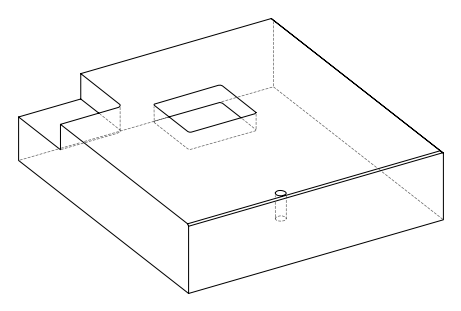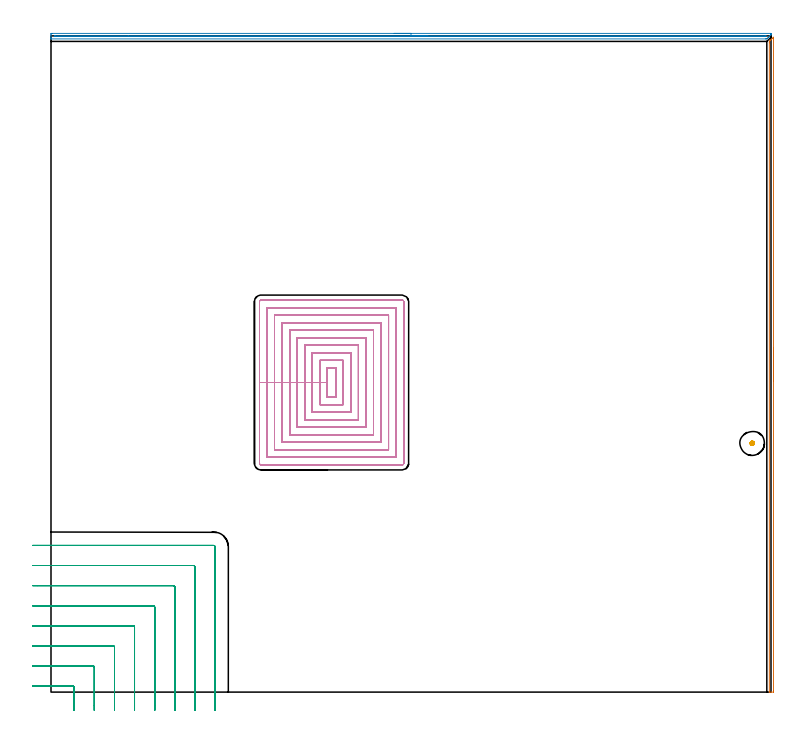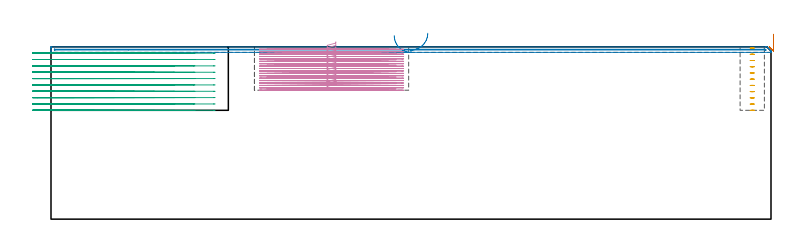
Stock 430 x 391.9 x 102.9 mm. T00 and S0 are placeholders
(PLAN: 5 operations, 3 tool changes, 110 min)
(1 AREA_MILL | FG_CHAMFER_SURFACE | UGT0205_001 | 3.28 min | 1347 mm3)
(2 AREA_MILL_1 | FG_CHAMFER_SURFACE_1 | UGT0205_001 | 7.01 min | 2212 mm3)
(3 MILL_CORNER_NOTCH_RECTANGULAR | CORNER_NOTCH_RECTANGULAR | NXT0201_012 | Follow Part, ap 4, ae 75% | 21.87 min | 383109 mm3)
(4 MILL_RECTANGULAR_POCKET | POCKET_RECTANGULAR_STRAIGHT | NXT0201_008 | Follow Part, ap 1.5, ae 75% | 77.28 min | 248661 mm3)
(5 MILL_BLIND_HOLE_FROM_SOLID_MATERIAL | STEP1POCKET | NXT0201_011 | Spiral | 0.53 min | 6295 mm3)
(TOOL UGT0205_001 | Chamfer Mill 20 x 3 x 45 deg. | D20 FL50 Z2)
(TOOL NXT0201_012 | ENDMILL 16mm [2P460-1600-NA 1630] | D16 FL38 Z6)
(TOOL NXT0201_008 | ENDMILL 6mm [2P460-0600-NA 1630] | D6 FL26 Z6)
(TOOL NXT0201_011 | ENDMILL 12mm [2P460-1200-NA 1630] | D12 FL38 Z6)
(OP 1 AREA_MILL)
G17 G21 G94 G90
T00 M6
G54
G17 G0 G90 X431.5 Y205.55 S1061 M3
G43 Z112.9 H0
Z110.4
G94 G1 Y205.512 Z109.528 F250.
Y205.398 Z108.663
Y205.209 Z107.812
Y204.947 Z106.98
Y204.613 Z106.174
Y204.21 Z105.4
Y203.741 Z104.664
Y203.21 Z103.972
Y202.621 Z103.329
Y201.978 Z102.74
Y201.286 Z102.208
Y200.55 Z101.74
Y199.776 Z101.337
Y198.97 Z101.003
Y198.138 Z100.741
Y197.286 Z100.552
Y196.422 Z100.438
Y195.55 Z100.4
Y0.629
X431.497 Y0.371 Z100.403
X431.491 Y0.003 Z100.405
X431.481 Y0.001 Z100.416
X430.25 Y0. Z101.645
X429.304 Z102.595
X429.15 Y0.003 Z102.743
X429.002 Y0.01 Z102.889
X429. Y0.182 Z102.9
Y387.788
X429.004 Y388.591 Z102.894
X429.006 Y388.602 Z102.892
X429.083 Y388.683 Z102.815
X429.374 Y388.976 Z102.521
X429.529 Y389.13 Z102.369
X429.655 Y389.256 Z102.243
X429.812 Y389.415 Z102.083
X430.328 Y389.928 Z101.572
X430.776 Y390.377 Z101.122
X431.26 Y390.86 Z100.639
X431.337 Y390.938 Z100.562
X431.471 Y391.067 Z100.427
X431.494 Y391.083 Z100.403
X431.499 Y391.067 Z100.399
X431.5 Y195.55 Z100.4
Y194.678 Z100.438
Y193.813 Z100.552
Y192.962 Z100.741
Y192.13 Z101.003
Y191.324 Z101.337
Y190.55 Z101.74
Y189.814 Z102.208
Y189.122 Z102.74
Y188.479 Z103.329
Y187.89 Z103.972
Y187.358 Z104.664
Y186.89 Z105.4
Y186.487 Z106.174
Y186.153 Z106.98
Y185.891 Z107.812
Y185.702 Z108.663
Y185.588 Z109.528
Y185.55 Z110.4
G0 Z112.9
M5
M2
(OP 2 AREA_MILL_1)
G17 G21 G94 G90
T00 M6
G54
G17 G0 G90 X205. Y393.4 S1061 M3
G43 Z112.9 H0
Z109.6
G94 G1 X205.038 Z108.728 F250.
X205.152 Z107.863
X205.341 Z107.012
X205.603 Z106.18
X205.937 Z105.374
X206.34 Z104.6
X206.809 Z103.864
X207.34 Z103.172
X207.929 Z102.529
X208.572 Z101.94
X209.264 Z101.408
X210. Z100.94
X210.774 Z100.537
X211.58 Z100.203
X212.412 Z99.941
X213.264 Z99.752
X214.128 Z99.638
X215. Z99.6
X429.83
X429.921 Y393.397 Z99.603
X430. Y393.392 Z99.606
Y392.998 Z100.001
X429.996 Y392.623 Z100.376
X429.994 Y392.606 Z100.393
X429.979 Y392.581 Z100.417
X429.882 Y392.481 Z100.518
X429.328 Y391.928 Z101.072
X429.152 Y391.75 Z101.246
X428.509 Y391.109 Z101.891
X428.278 Y390.877 Z102.12
X427.84 Y390.44 Z102.559
X427.597 Y390.197 Z102.8
X427.502 Y390.106 Z102.891
X426.704 Y390.1 Z102.9
X0.17
X0.01 Y390.102 Z102.888
X0.003 Y390.227 Z102.765
X0. Y390.359 Z102.64
Y390.648 Z102.352
Y391.313 Z101.681
Y392.52 Z100.477
X0.006 Y393.06 Z99.934
X0.01 Y393.392 Z99.603
X0.273 Y393.396 Z99.601
X0.617 Y393.4 Z99.6
X215.
Y391.986 Z101.014
X426.49 Y391.985 Z101.015
X426.703
X426.913 Y391.982 Z101.018
X426.918 Y391.978 Z101.022
X426.919 Y391.976 Z101.024
X426.774 Y391.825 Z101.175
X426.703 Y391.755 Z101.245
X426.475 Y391.536 Z101.464
X426.444 Y391.521 Z101.479
X426.396 Y391.519 Z101.481
X426.292 Y391.517 Z101.483
X425.81 Y391.515 Z101.485
X425.605 Y391.514 Z101.486
X2.197 Y391.515 Z101.485
X2.053 Y391.517 Z101.483
X2.018 Y391.519 Z101.481
X2.01 Y391.522 Z101.478
X2.006 Y391.531 Z101.469
X2.003 Y391.561 Z101.439
Y391.704 Z101.296
X2.016 Y391.979 Z101.021
X2.297 Y391.984 Z101.016
X2.403 Y391.985 Z101.015
X46.135 Y391.986 Z101.014
X215.
X215.872 Z101.052
X216.737 Z101.166
X217.588 Z101.355
X218.42 Z101.617
X219.226 Z101.951
X220. Z102.354
X220.736 Z102.823
X221.428 Z103.354
X222.071 Z103.943
X222.66 Z104.586
X223.192 Z105.278
X223.66 Z106.014
X224.063 Z106.788
X224.397 Z107.594
X224.659 Z108.426
X224.848 Z109.278
X224.962 Z110.143
X225. Z111.014
G0 Z112.9
M5
M2
(OP 3 MILL_CORNER_NOTCH_RECTANGULAR)
G17 G21 G94 G90
T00 M6
G54
G17 G0 G90 X13.9 Y-11. S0 M3
G43 Z112.9 H1
Z99.11
G94 G1 Y-8. F250.
Y2.806 F500.
G3 X13.106 Y3.6 R0.8
G1 X-8.
X-11. F250.
G0 Z112.9
X25.9 Y-11.
Z99.11
G1 Y-8.
Y14.806 F500.
G3 X25.106 Y15.6 R0.8
G1 X-8.
X-11. F250.
G0 Z112.9
X37.9 Y-11.
Z99.11
G1 Y-8.
Y26.806 F500.
G3 X37.106 Y27.6 R0.8
G1 X-8.
X-11. F250.
G0 Z112.9
X49.9 Y-11.
Z99.11
G1 Y-8.
Y38.805 F500.
G3 X49.105 Y39.6 R0.8
G1 X-8.
X-11. F250.
G0 Z112.9
X61.9 Y-11.
Z99.11
G1 Y-8.
Y50.805 F500.
G3 X61.105 Y51.6 R0.8
G1 X-8.
X-11. F250.
G0 Z112.9
X73.9 Y-11.
Z99.11
G1 Y-8.
Y62.805 F500.
G3 X73.105 Y63.6 R0.8
G1 X-8.
X-11. F250.
G0 Z112.9
X85.9 Y-11.
Z99.11
G1 Y-8.
Y74.804 F500.
G3 X85.104 Y75.6 R0.8
G1 X-8.
X-11. F250.
G0 Z112.9
X97.9 Y-11.
Z99.11
G1 Y-8.
Y86.804 F500.
G3 X97.104 Y87.6 R0.8
G1 X-8.
X-11. F250.
G0 Z112.9
X13.9 Y-11.
Z95.32
G1 Y-8.
Y2.806 F500.
G3 X13.106 Y3.6 R0.8
G1 X-8.
X-11. F250.
G0 Z112.9
X25.9 Y-11.
Z95.32
G1 Y-8.
Y14.806 F500.
G3 X25.106 Y15.6 R0.8
G1 X-8.
X-11. F250.
G0 Z112.9
X37.9 Y-11.
Z95.32
G1 Y-8.
Y26.806 F500.
G3 X37.106 Y27.6 R0.8
G1 X-8.
X-11. F250.
G0 Z112.9
X49.9 Y-11.
Z95.32
G1 Y-8.
Y38.805 F500.
G3 X49.105 Y39.6 R0.8
G1 X-8.
X-11. F250.
G0 Z112.9
X61.9 Y-11.
Z95.32
G1 Y-8.
Y50.805 F500.
G3 X61.105 Y51.6 R0.8
G1 X-8.
X-11. F250.
G0 Z112.9
X73.9 Y-11.
Z95.32
G1 Y-8.
Y62.805 F500.
G3 X73.105 Y63.6 R0.8
G1 X-8.
X-11. F250.
G0 Z112.9
X85.9 Y-11.
Z95.32
G1 Y-8.
Y74.804 F500.
G3 X85.104 Y75.6 R0.8
G1 X-8.
X-11. F250.
G0 Z112.9
X97.9 Y-11.
Z95.32
G1 Y-8.
Y86.804 F500.
G3 X97.104 Y87.6 R0.8
G1 X-8.
X-11. F250.
G0 Z112.9
X13.9 Y-11.
Z91.53
G1 Y-8.
Y2.806 F500.
G3 X13.106 Y3.6 R0.8
G1 X-8.
X-11. F250.
G0 Z112.9
X25.9 Y-11.
Z91.53
G1 Y-8.
Y14.806 F500.
G3 X25.106 Y15.6 R0.8
G1 X-8.
X-11. F250.
G0 Z112.9
X37.9 Y-11.
Z91.53
G1 Y-8.
Y26.806 F500.
G3 X37.106 Y27.6 R0.8
G1 X-8.
X-11. F250.
G0 Z112.9
X49.9 Y-11.
Z91.53
G1 Y-8.
Y38.805 F500.
G3 X49.105 Y39.6 R0.8
G1 X-8.
X-11. F250.
G0 Z112.9
X61.9 Y-11.
Z91.53
G1 Y-8.
Y50.805 F500.
G3 X61.105 Y51.6 R0.8
G1 X-8.
X-11. F250.
G0 Z112.9
X73.9 Y-11.
Z91.53
G1 Y-8.
Y62.805 F500.
G3 X73.105 Y63.6 R0.8
G1 X-8.
X-11. F250.
G0 Z112.9
X85.9 Y-11.
Z91.53
G1 Y-8.
Y74.804 F500.
G3 X85.104 Y75.6 R0.8
G1 X-8.
X-11. F250.
G0 Z112.9
X97.9 Y-11.
Z91.53
G1 Y-8.
Y86.804 F500.
G3 X97.104 Y87.6 R0.8
G1 X-8.
X-11. F250.
G0 Z112.9
X13.9 Y-11.
Z87.74
G1 Y-8.
Y2.806 F500.
G3 X13.106 Y3.6 R0.8
G1 X-8.
X-11. F250.
G0 Z112.9
X25.9 Y-11.
Z87.74
G1 Y-8.
Y14.806 F500.
G3 X25.106 Y15.6 R0.8
G1 X-8.
X-11. F250.
G0 Z112.9
X37.9 Y-11.
Z87.74
G1 Y-8.
Y26.806 F500.
G3 X37.106 Y27.6 R0.8
G1 X-8.
X-11. F250.
G0 Z112.9
X49.9 Y-11.
Z87.74
G1 Y-8.
Y38.805 F500.
G3 X49.105 Y39.6 R0.8
G1 X-8.
X-11. F250.
G0 Z112.9
X61.9 Y-11.
Z87.74
G1 Y-8.
Y50.805 F500.
G3 X61.105 Y51.6 R0.8
G1 X-8.
X-11. F250.
G0 Z112.9
X73.9 Y-11.
Z87.74
G1 Y-8.
Y62.805 F500.
G3 X73.105 Y63.6 R0.8
G1 X-8.
X-11. F250.
G0 Z112.9
X85.9 Y-11.
Z87.74
G1 Y-8.
Y74.804 F500.
G3 X85.104 Y75.6 R0.8
G1 X-8.
X-11. F250.
G0 Z112.9
X97.9 Y-11.
Z87.74
G1 Y-8.
Y86.804 F500.
G3 X97.104 Y87.6 R0.8
G1 X-8.
X-11. F250.
G0 Z112.9
X13.9 Y-11.
Z83.95
G1 Y-8.
Y2.806 F500.
G3 X13.106 Y3.6 R0.8
G1 X-8.
X-11. F250.
G0 Z112.9
X25.9 Y-11.
Z83.95
G1 Y-8.
Y14.806 F500.
G3 X25.106 Y15.6 R0.8
G1 X-8.
X-11. F250.
G0 Z112.9
X37.9 Y-11.
Z83.95
G1 Y-8.
Y26.806 F500.
G3 X37.106 Y27.6 R0.8
G1 X-8.
X-11. F250.
G0 Z112.9
X49.9 Y-11.
Z83.95
G1 Y-8.
Y38.805 F500.
G3 X49.105 Y39.6 R0.8
G1 X-8.
X-11. F250.
G0 Z112.9
X61.9 Y-11.
Z83.95
G1 Y-8.
Y50.805 F500.
G3 X61.105 Y51.6 R0.8
G1 X-8.
X-11. F250.
G0 Z112.9
X73.9 Y-11.
Z83.95
G1 Y-8.
Y62.805 F500.
G3 X73.105 Y63.6 R0.8
G1 X-8.
X-11. F250.
G0 Z112.9
X85.9 Y-11.
Z83.95
G1 Y-8.
Y74.804 F500.
G3 X85.104 Y75.6 R0.8
G1 X-8.
X-11. F250.
G0 Z112.9
X97.9 Y-11.
Z83.95
G1 Y-8.
Y86.804 F500.
G3 X97.104 Y87.6 R0.8
G1 X-8.
X-11. F250.
G0 Z112.9
X13.9 Y-11.
Z80.16
G1 Y-8.
Y2.806 F500.
G3 X13.106 Y3.6 R0.8
G1 X-8.
X-11. F250.
G0 Z112.9
X25.9 Y-11.
Z80.16
G1 Y-8.
Y14.806 F500.
G3 X25.106 Y15.6 R0.8
G1 X-8.
X-11. F250.
G0 Z112.9
X37.9 Y-11.
Z80.16
G1 Y-8.
Y26.806 F500.
G3 X37.106 Y27.6 R0.8
G1 X-8.
X-11. F250.
G0 Z112.9
X49.9 Y-11.
Z80.16
G1 Y-8.
Y38.805 F500.
G3 X49.105 Y39.6 R0.8
G1 X-8.
X-11. F250.
G0 Z112.9
X61.9 Y-11.
Z80.16
G1 Y-8.
Y50.805 F500.
G3 X61.105 Y51.6 R0.8
G1 X-8.
X-11. F250.
G0 Z112.9
X73.9 Y-11.
Z80.16
G1 Y-8.
Y62.805 F500.
G3 X73.105 Y63.6 R0.8
G1 X-8.
X-11. F250.
G0 Z112.9
X85.9 Y-11.
Z80.16
G1 Y-8.
Y74.804 F500.
G3 X85.104 Y75.6 R0.8
G1 X-8.
X-11. F250.
G0 Z112.9
X97.9 Y-11.
Z80.16
G1 Y-8.
Y86.804 F500.
G3 X97.104 Y87.6 R0.8
G1 X-8.
X-11. F250.
G0 Z112.9
X13.9 Y-11.
Z76.37
G1 Y-8.
Y2.806 F500.
G3 X13.106 Y3.6 R0.8
G1 X-8.
X-11. F250.
G0 Z112.9
X25.9 Y-11.
Z76.37
G1 Y-8.
Y14.806 F500.
G3 X25.106 Y15.6 R0.8
G1 X-8.
X-11. F250.
G0 Z112.9
X37.9 Y-11.
Z76.37
G1 Y-8.
Y26.806 F500.
G3 X37.106 Y27.6 R0.8
G1 X-8.
X-11. F250.
G0 Z112.9
X49.9 Y-11.
Z76.37
G1 Y-8.
Y38.805 F500.
G3 X49.105 Y39.6 R0.8
G1 X-8.
X-11. F250.
G0 Z112.9
X61.9 Y-11.
Z76.37
G1 Y-8.
Y50.805 F500.
G3 X61.105 Y51.6 R0.8
G1 X-8.
X-11. F250.
G0 Z112.9
X73.9 Y-11.
Z76.37
G1 Y-8.
Y62.805 F500.
G3 X73.105 Y63.6 R0.8
G1 X-8.
X-11. F250.
G0 Z112.9
X85.9 Y-11.
Z76.37
G1 Y-8.
Y74.804 F500.
G3 X85.104 Y75.6 R0.8
G1 X-8.
X-11. F250.
G0 Z112.9
X97.9 Y-11.
Z76.37
G1 Y-8.
Y86.804 F500.
G3 X97.104 Y87.6 R0.8
G1 X-8.
X-11. F250.
G0 Z112.9
X13.9 Y-11.
Z72.58
G1 Y-8.
Y2.806 F500.
G3 X13.106 Y3.6 R0.8
G1 X-8.
X-11. F250.
G0 Z112.9
X25.9 Y-11.
Z72.58
G1 Y-8.
Y14.806 F500.
G3 X25.106 Y15.6 R0.8
G1 X-8.
X-11. F250.
G0 Z112.9
X37.9 Y-11.
Z72.58
G1 Y-8.
Y26.806 F500.
G3 X37.106 Y27.6 R0.8
G1 X-8.
X-11. F250.
G0 Z112.9
X49.9 Y-11.
Z72.58
G1 Y-8.
Y38.805 F500.
G3 X49.105 Y39.6 R0.8
G1 X-8.
X-11. F250.
G0 Z112.9
X61.9 Y-11.
Z72.58
G1 Y-8.
Y50.805 F500.
G3 X61.105 Y51.6 R0.8
G1 X-8.
X-11. F250.
G0 Z112.9
X73.9 Y-11.
Z72.58
G1 Y-8.
Y62.805 F500.
G3 X73.105 Y63.6 R0.8
G1 X-8.
X-11. F250.
G0 Z112.9
X85.9 Y-11.
Z72.58
G1 Y-8.
Y74.804 F500.
G3 X85.104 Y75.6 R0.8
G1 X-8.
X-11. F250.
G0 Z112.9
X97.9 Y-11.
Z72.58
G1 Y-8.
Y86.804 F500.
G3 X97.104 Y87.6 R0.8
G1 X-8.
X-11. F250.
G0 Z112.9
X13.9 Y-11.
Z68.79
G1 Y-8.
Y2.806 F500.
G3 X13.106 Y3.6 R0.8
G1 X-8.
X-11. F250.
G0 Z112.9
X25.9 Y-11.
Z68.79
G1 Y-8.
Y14.806 F500.
G3 X25.106 Y15.6 R0.8
G1 X-8.
X-11. F250.
G0 Z112.9
X37.9 Y-11.
Z68.79
G1 Y-8.
Y26.806 F500.
G3 X37.106 Y27.6 R0.8
G1 X-8.
X-11. F250.
G0 Z112.9
X49.9 Y-11.
Z68.79
G1 Y-8.
Y38.805 F500.
G3 X49.105 Y39.6 R0.8
G1 X-8.
X-11. F250.
G0 Z112.9
X61.9 Y-11.
Z68.79
G1 Y-8.
Y50.805 F500.
G3 X61.105 Y51.6 R0.8
G1 X-8.
X-11. F250.
G0 Z112.9
X73.9 Y-11.
Z68.79
G1 Y-8.
Y62.805 F500.
G3 X73.105 Y63.6 R0.8
G1 X-8.
X-11. F250.
G0 Z112.9
X85.9 Y-11.
Z68.79
G1 Y-8.
Y74.804 F500.
G3 X85.104 Y75.6 R0.8
G1 X-8.
X-11. F250.
G0 Z112.9
X97.9 Y-11.
Z68.79
G1 Y-8.
Y86.804 F500.
G3 X97.104 Y87.6 R0.8
G1 X-8.
X-11. F250.
G0 Z112.9
X13.9 Y-11.
Z65.
G1 Y-8.
Y2.806 F500.
G3 X13.106 Y3.6 R0.8
G1 X-8.
X-11. F250.
G0 Z112.9
X25.9 Y-11.
Z65.
G1 Y-8.
Y14.806 F500.
G3 X25.106 Y15.6 R0.8
G1 X-8.
X-11. F250.
G0 Z112.9
X37.9 Y-11.
Z65.
G1 Y-8.
Y26.806 F500.
G3 X37.106 Y27.6 R0.8
G1 X-8.
X-11. F250.
G0 Z112.9
X49.9 Y-11.
Z65.
G1 Y-8.
Y38.805 F500.
G3 X49.105 Y39.6 R0.8
G1 X-8.
X-11. F250.
G0 Z112.9
X61.9 Y-11.
Z65.
G1 Y-8.
Y50.805 F500.
G3 X61.105 Y51.6 R0.8
G1 X-8.
X-11. F250.
G0 Z112.9
X73.9 Y-11.
Z65.
G1 Y-8.
Y62.805 F500.
G3 X73.105 Y63.6 R0.8
G1 X-8.
X-11. F250.
G0 Z112.9
X85.9 Y-11.
Z65.
G1 Y-8.
Y74.804 F500.
G3 X85.104 Y75.6 R0.8
G1 X-8.
X-11. F250.
G0 Z112.9
X97.9 Y-11.
Z65.
G1 Y-8.
Y86.804 F500.
G3 X97.104 Y87.6 R0.8
G1 X-8.
X-11. F250.
G0 Z112.9
M5
M2
(OP 4 MILL_RECTANGULAR_POCKET)
G17 G21 G94 G90
T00 M6
G54
G17 G0 G90 X170.1 Y190.834 S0 M3
G43 Z112.9 H1
Z105.9
G94 G1 Y193.6 Z105.159 F250.
X165. Z103.792
Y184.9 Z101.461
Y176.2 F500.
X170.1
Y193.6
X165.
Y184.9
X160.5
Y171.7
X174.6
Y198.1
X160.5
Y184.9
X156.
Y167.2
X179.1
Y202.6
X156.
Y184.9
X151.5
Y162.7
X183.6
Y207.1
X151.5
Y184.9
X147.
Y158.2
X188.1
Y211.6
X147.
Y184.9
X142.5
Y153.7
X192.6
Y216.1
X142.5
Y184.9
X138.
Y149.2
X197.1
Y220.6
X138.
Y184.9
X133.5
Y144.7
X201.6
Y225.1
X133.5
Y184.9
X129.
Y140.2
X206.1
Y229.6
X129.
Y184.9
X124.5
Y136.6
G3 X125.4 Y135.7 R0.9
G1 X209.7
G3 X210.6 Y136.6 R0.9
G1 Y233.2
G3 X209.7 Y234.1 R0.9
G1 X125.4
G3 X124.5 Y233.2 R0.9
G1 Y184.9
Y183.9
G0 X170.1 Y190.834 Z104.461
G1 Y193.6 Z103.72 F250.
X165. Z102.353
Y184.9 Z100.022
Y176.2 F500.
X170.1
Y193.6
X165.
Y184.9
X160.5
Y171.7
X174.6
Y198.1
X160.5
Y184.9
X156.
Y167.2
X179.1
Y202.6
X156.
Y184.9
X151.5
Y162.7
X183.6
Y207.1
X151.5
Y184.9
X147.
Y158.2
X188.1
Y211.6
X147.
Y184.9
X142.5
Y153.7
X192.6
Y216.1
X142.5
Y184.9
X138.
Y149.2
X197.1
Y220.6
X138.
Y184.9
X133.5
Y144.7
X201.6
Y225.1
X133.5
Y184.9
X129.
Y140.2
X206.1
Y229.6
X129.
Y184.9
X124.5
Y136.6
G3 X125.4 Y135.7 R0.9
G1 X209.7
G3 X210.6 Y136.6 R0.9
G1 Y233.2
G3 X209.7 Y234.1 R0.9
G1 X125.4
G3 X124.5 Y233.2 R0.9
G1 Y184.9
Y183.9
G0 X170.1 Y190.834 Z103.022
G1 Y193.6 Z102.281 F250.
X165. Z100.914
Y184.9 Z98.583
Y176.2 F500.
X170.1
Y193.6
X165.
Y184.9
X160.5
Y171.7
X174.6
Y198.1
X160.5
Y184.9
X156.
Y167.2
X179.1
Y202.6
X156.
Y184.9
X151.5
Y162.7
X183.6
Y207.1
X151.5
Y184.9
X147.
Y158.2
X188.1
Y211.6
X147.
Y184.9
X142.5
Y153.7
X192.6
Y216.1
X142.5
Y184.9
X138.
Y149.2
X197.1
Y220.6
X138.
Y184.9
X133.5
Y144.7
X201.6
Y225.1
X133.5
Y184.9
X129.
Y140.2
X206.1
Y229.6
X129.
Y184.9
X124.5
Y136.6
G3 X125.4 Y135.7 R0.9
G1 X209.7
G3 X210.6 Y136.6 R0.9
G1 Y233.2
G3 X209.7 Y234.1 R0.9
G1 X125.4
G3 X124.5 Y233.2 R0.9
G1 Y184.9
Y183.9
G0 X170.1 Y190.834 Z101.583
G1 Y193.6 Z100.842 F250.
X165. Z99.476
Y184.9 Z97.144
Y176.2 F500.
X170.1
Y193.6
X165.
Y184.9
X160.5
Y171.7
X174.6
Y198.1
X160.5
Y184.9
X156.
Y167.2
X179.1
Y202.6
X156.
Y184.9
X151.5
Y162.7
X183.6
Y207.1
X151.5
Y184.9
X147.
Y158.2
X188.1
Y211.6
X147.
Y184.9
X142.5
Y153.7
X192.6
Y216.1
X142.5
Y184.9
X138.
Y149.2
X197.1
Y220.6
X138.
Y184.9
X133.5
Y144.7
X201.6
Y225.1
X133.5
Y184.9
X129.
Y140.2
X206.1
Y229.6
X129.
Y184.9
X124.5
Y136.6
G3 X125.4 Y135.7 R0.9
G1 X209.7
G3 X210.6 Y136.6 R0.9
G1 Y233.2
G3 X209.7 Y234.1 R0.9
G1 X125.4
G3 X124.5 Y233.2 R0.9
G1 Y184.9
Y183.9
G0 X170.1 Y190.834 Z100.144
G1 Y193.6 Z99.403 F250.
X165. Z98.037
Y184.9 Z95.705
Y176.2 F500.
X170.1
Y193.6
X165.
Y184.9
X160.5
Y171.7
X174.6
Y198.1
X160.5
Y184.9
X156.
Y167.2
X179.1
Y202.6
X156.
Y184.9
X151.5
Y162.7
X183.6
Y207.1
X151.5
Y184.9
X147.
Y158.2
X188.1
Y211.6
X147.
Y184.9
X142.5
Y153.7
X192.6
Y216.1
X142.5
Y184.9
X138.
Y149.2
X197.1
Y220.6
X138.
Y184.9
X133.5
Y144.7
X201.6
Y225.1
X133.5
Y184.9
X129.
Y140.2
X206.1
Y229.6
X129.
Y184.9
X124.5
Y136.6
G3 X125.4 Y135.7 R0.9
G1 X209.7
G3 X210.6 Y136.6 R0.9
G1 Y233.2
G3 X209.7 Y234.1 R0.9
G1 X125.4
G3 X124.5 Y233.2 R0.9
G1 Y184.9
Y183.9
G0 X170.1 Y190.834 Z98.705
G1 Y193.6 Z97.964 F250.
X165. Z96.598
Y184.9 Z94.267
Y176.2 F500.
X170.1
Y193.6
X165.
Y184.9
X160.5
Y171.7
X174.6
Y198.1
X160.5
Y184.9
X156.
Y167.2
X179.1
Y202.6
X156.
Y184.9
X151.5
Y162.7
X183.6
Y207.1
X151.5
Y184.9
X147.
Y158.2
X188.1
Y211.6
X147.
Y184.9
X142.5
Y153.7
X192.6
Y216.1
X142.5
Y184.9
X138.
Y149.2
X197.1
Y220.6
X138.
Y184.9
X133.5
Y144.7
X201.6
Y225.1
X133.5
Y184.9
X129.
Y140.2
X206.1
Y229.6
X129.
Y184.9
X124.5
Y136.6
G3 X125.4 Y135.7 R0.9
G1 X209.7
G3 X210.6 Y136.6 R0.9
G1 Y233.2
G3 X209.7 Y234.1 R0.9
G1 X125.4
G3 X124.5 Y233.2 R0.9
G1 Y184.9
Y183.9
G0 X170.1 Y190.834 Z97.267
G1 Y193.6 Z96.525 F250.
X165. Z95.159
Y184.9 Z92.828
Y176.2 F500.
X170.1
Y193.6
X165.
Y184.9
X160.5
Y171.7
X174.6
Y198.1
X160.5
Y184.9
X156.
Y167.2
X179.1
Y202.6
X156.
Y184.9
X151.5
Y162.7
X183.6
Y207.1
X151.5
Y184.9
X147.
Y158.2
X188.1
Y211.6
X147.
Y184.9
X142.5
Y153.7
X192.6
Y216.1
X142.5
Y184.9
X138.
Y149.2
X197.1
Y220.6
X138.
Y184.9
X133.5
Y144.7
X201.6
Y225.1
X133.5
Y184.9
X129.
Y140.2
X206.1
Y229.6
X129.
Y184.9
X124.5
Y136.6
G3 X125.4 Y135.7 R0.9
G1 X209.7
G3 X210.6 Y136.6 R0.9
G1 Y233.2
G3 X209.7 Y234.1 R0.9
G1 X125.4
G3 X124.5 Y233.2 R0.9
G1 Y184.9
Y183.9
G0 X170.1 Y190.834 Z95.828
G1 Y193.6 Z95.087 F250.
X165. Z93.72
Y184.9 Z91.389
Y176.2 F500.
X170.1
Y193.6
X165.
Y184.9
X160.5
Y171.7
X174.6
Y198.1
X160.5
Y184.9
X156.
Y167.2
X179.1
Y202.6
X156.
Y184.9
X151.5
Y162.7
X183.6
Y207.1
X151.5
Y184.9
X147.
Y158.2
X188.1
Y211.6
X147.
Y184.9
X142.5
Y153.7
X192.6
Y216.1
X142.5
Y184.9
X138.
Y149.2
X197.1
Y220.6
X138.
Y184.9
X133.5
Y144.7
X201.6
Y225.1
X133.5
Y184.9
X129.
Y140.2
X206.1
Y229.6
X129.
Y184.9
X124.5
Y136.6
G3 X125.4 Y135.7 R0.9
G1 X209.7
G3 X210.6 Y136.6 R0.9
G1 Y233.2
G3 X209.7 Y234.1 R0.9
G1 X125.4
G3 X124.5 Y233.2 R0.9
G1 Y184.9
Y183.9
G0 X170.1 Y190.834 Z94.389
G1 Y193.6 Z93.648 F250.
X165. Z92.281
Y184.9 Z89.95
Y176.2 F500.
X170.1
Y193.6
X165.
Y184.9
X160.5
Y171.7
X174.6
Y198.1
X160.5
Y184.9
X156.
Y167.2
X179.1
Y202.6
X156.
Y184.9
X151.5
Y162.7
X183.6
Y207.1
X151.5
Y184.9
X147.
Y158.2
X188.1
Y211.6
X147.
Y184.9
X142.5
Y153.7
X192.6
Y216.1
X142.5
Y184.9
X138.
Y149.2
X197.1
Y220.6
X138.
Y184.9
X133.5
Y144.7
X201.6
Y225.1
X133.5
Y184.9
X129.
Y140.2
X206.1
Y229.6
X129.
Y184.9
X124.5
Y136.6
G3 X125.4 Y135.7 R0.9
G1 X209.7
G3 X210.6 Y136.6 R0.9
G1 Y233.2
G3 X209.7 Y234.1 R0.9
G1 X125.4
G3 X124.5 Y233.2 R0.9
G1 Y184.9
Y183.9
G0 X170.1 Y190.834 Z92.95
G1 Y193.6 Z92.209 F250.
X165. Z90.842
Y184.9 Z88.511
Y176.2 F500.
X170.1
Y193.6
X165.
Y184.9
X160.5
Y171.7
X174.6
Y198.1
X160.5
Y184.9
X156.
Y167.2
X179.1
Y202.6
X156.
Y184.9
X151.5
Y162.7
X183.6
Y207.1
X151.5
Y184.9
X147.
Y158.2
X188.1
Y211.6
X147.
Y184.9
X142.5
Y153.7
X192.6
Y216.1
X142.5
Y184.9
X138.
Y149.2
X197.1
Y220.6
X138.
Y184.9
X133.5
Y144.7
X201.6
Y225.1
X133.5
Y184.9
X129.
Y140.2
X206.1
Y229.6
X129.
Y184.9
X124.5
Y136.6
G3 X125.4 Y135.7 R0.9
G1 X209.7
G3 X210.6 Y136.6 R0.9
G1 Y233.2
G3 X209.7 Y234.1 R0.9
G1 X125.4
G3 X124.5 Y233.2 R0.9
G1 Y184.9
Y183.9
G0 X170.1 Y190.834 Z91.511
G1 Y193.6 Z90.77 F250.
X165. Z89.403
Y184.9 Z87.072
Y176.2 F500.
X170.1
Y193.6
X165.
Y184.9
X160.5
Y171.7
X174.6
Y198.1
X160.5
Y184.9
X156.
Y167.2
X179.1
Y202.6
X156.
Y184.9
X151.5
Y162.7
X183.6
Y207.1
X151.5
Y184.9
X147.
Y158.2
X188.1
Y211.6
X147.
Y184.9
X142.5
Y153.7
X192.6
Y216.1
X142.5
Y184.9
X138.
Y149.2
X197.1
Y220.6
X138.
Y184.9
X133.5
Y144.7
X201.6
Y225.1
X133.5
Y184.9
X129.
Y140.2
X206.1
Y229.6
X129.
Y184.9
X124.5
Y136.6
G3 X125.4 Y135.7 R0.9
G1 X209.7
G3 X210.6 Y136.6 R0.9
G1 Y233.2
G3 X209.7 Y234.1 R0.9
G1 X125.4
G3 X124.5 Y233.2 R0.9
G1 Y184.9
Y183.9
G0 X170.1 Y190.834 Z90.072
G1 Y193.6 Z89.331 F250.
X165. Z87.964
Y184.9 Z85.633
Y176.2 F500.
X170.1
Y193.6
X165.
Y184.9
X160.5
Y171.7
X174.6
Y198.1
X160.5
Y184.9
X156.
Y167.2
X179.1
Y202.6
X156.
Y184.9
X151.5
Y162.7
X183.6
Y207.1
X151.5
Y184.9
X147.
Y158.2
X188.1
Y211.6
X147.
Y184.9
X142.5
Y153.7
X192.6
Y216.1
X142.5
Y184.9
X138.
Y149.2
X197.1
Y220.6
X138.
Y184.9
X133.5
Y144.7
X201.6
Y225.1
X133.5
Y184.9
X129.
Y140.2
X206.1
Y229.6
X129.
Y184.9
X124.5
Y136.6
G3 X125.4 Y135.7 R0.9
G1 X209.7
G3 X210.6 Y136.6 R0.9
G1 Y233.2
G3 X209.7 Y234.1 R0.9
G1 X125.4
G3 X124.5 Y233.2 R0.9
G1 Y184.9
Y183.9
G0 X170.1 Y190.834 Z88.633
G1 Y193.6 Z87.892 F250.
X165. Z86.526
Y184.9 Z84.194
Y176.2 F500.
X170.1
Y193.6
X165.
Y184.9
X160.5
Y171.7
X174.6
Y198.1
X160.5
Y184.9
X156.
Y167.2
X179.1
Y202.6
X156.
Y184.9
X151.5
Y162.7
X183.6
Y207.1
X151.5
Y184.9
X147.
Y158.2
X188.1
Y211.6
X147.
Y184.9
X142.5
Y153.7
X192.6
Y216.1
X142.5
Y184.9
X138.
Y149.2
X197.1
Y220.6
X138.
Y184.9
X133.5
Y144.7
X201.6
Y225.1
X133.5
Y184.9
X129.
Y140.2
X206.1
Y229.6
X129.
Y184.9
X124.5
Y136.6
G3 X125.4 Y135.7 R0.9
G1 X209.7
G3 X210.6 Y136.6 R0.9
G1 Y233.2
G3 X209.7 Y234.1 R0.9
G1 X125.4
G3 X124.5 Y233.2 R0.9
G1 Y184.9
Y183.9
G0 X170.1 Y190.834 Z87.194
G1 Y193.6 Z86.453 F250.
X165. Z85.087
Y184.9 Z82.756
Y176.2 F500.
X170.1
Y193.6
X165.
Y184.9
X160.5
Y171.7
X174.6
Y198.1
X160.5
Y184.9
X156.
Y167.2
X179.1
Y202.6
X156.
Y184.9
X151.5
Y162.7
X183.6
Y207.1
X151.5
Y184.9
X147.
Y158.2
X188.1
Y211.6
X147.
Y184.9
X142.5
Y153.7
X192.6
Y216.1
X142.5
Y184.9
X138.
Y149.2
X197.1
Y220.6
X138.
Y184.9
X133.5
Y144.7
X201.6
Y225.1
X133.5
Y184.9
X129.
Y140.2
X206.1
Y229.6
X129.
Y184.9
X124.5
Y136.6
G3 X125.4 Y135.7 R0.9
G1 X209.7
G3 X210.6 Y136.6 R0.9
G1 Y233.2
G3 X209.7 Y234.1 R0.9
G1 X125.4
G3 X124.5 Y233.2 R0.9
G1 Y184.9
Y183.9
G0 X170.1 Y190.834 Z85.756
G1 Y193.6 Z85.014 F250.
X165. Z83.648
Y184.9 Z81.317
Y176.2 F500.
X170.1
Y193.6
X165.
Y184.9
X160.5
Y171.7
X174.6
Y198.1
X160.5
Y184.9
X156.
Y167.2
X179.1
Y202.6
X156.
Y184.9
X151.5
Y162.7
X183.6
Y207.1
X151.5
Y184.9
X147.
Y158.2
X188.1
Y211.6
X147.
Y184.9
X142.5
Y153.7
X192.6
Y216.1
X142.5
Y184.9
X138.
Y149.2
X197.1
Y220.6
X138.
Y184.9
X133.5
Y144.7
X201.6
Y225.1
X133.5
Y184.9
X129.
Y140.2
X206.1
Y229.6
X129.
Y184.9
X124.5
Y136.6
G3 X125.4 Y135.7 R0.9
G1 X209.7
G3 X210.6 Y136.6 R0.9
G1 Y233.2
G3 X209.7 Y234.1 R0.9
G1 X125.4
G3 X124.5 Y233.2 R0.9
G1 Y184.9
Y183.9
G0 X170.1 Y190.834 Z84.317
G1 Y193.6 Z83.575 F250.
X165. Z82.209
Y184.9 Z79.878
Y176.2 F500.
X170.1
Y193.6
X165.
Y184.9
X160.5
Y171.7
X174.6
Y198.1
X160.5
Y184.9
X156.
Y167.2
X179.1
Y202.6
X156.
Y184.9
X151.5
Y162.7
X183.6
Y207.1
X151.5
Y184.9
X147.
Y158.2
X188.1
Y211.6
X147.
Y184.9
X142.5
Y153.7
X192.6
Y216.1
X142.5
Y184.9
X138.
Y149.2
X197.1
Y220.6
X138.
Y184.9
X133.5
Y144.7
X201.6
Y225.1
X133.5
Y184.9
X129.
Y140.2
X206.1
Y229.6
X129.
Y184.9
X124.5
Y136.6
G3 X125.4 Y135.7 R0.9
G1 X209.7
G3 X210.6 Y136.6 R0.9
G1 Y233.2
G3 X209.7 Y234.1 R0.9
G1 X125.4
G3 X124.5 Y233.2 R0.9
G1 Y184.9
Y183.9
G0 X170.1 Y190.834 Z82.878
G1 Y193.6 Z82.137 F250.
X165. Z80.77
Y184.9 Z78.439
Y176.2 F500.
X170.1
Y193.6
X165.
Y184.9
X160.5
Y171.7
X174.6
Y198.1
X160.5
Y184.9
X156.
Y167.2
X179.1
Y202.6
X156.
Y184.9
X151.5
Y162.7
X183.6
Y207.1
X151.5
Y184.9
X147.
Y158.2
X188.1
Y211.6
X147.
Y184.9
X142.5
Y153.7
X192.6
Y216.1
X142.5
Y184.9
X138.
Y149.2
X197.1
Y220.6
X138.
Y184.9
X133.5
Y144.7
X201.6
Y225.1
X133.5
Y184.9
X129.
Y140.2
X206.1
Y229.6
X129.
Y184.9
X124.5
Y136.6
G3 X125.4 Y135.7 R0.9
G1 X209.7
G3 X210.6 Y136.6 R0.9
G1 Y233.2
G3 X209.7 Y234.1 R0.9
G1 X125.4
G3 X124.5 Y233.2 R0.9
G1 Y184.9
Y183.9
G0 X170.1 Y190.834 Z81.439
G1 Y193.6 Z80.698 F250.
X165. Z79.331
Y184.9 Z77.
Y176.2 F500.
X170.1
Y193.6
X165.
Y184.9
X160.5
Y171.7
X174.6
Y198.1
X160.5
Y184.9
X156.
Y167.2
X179.1
Y202.6
X156.
Y184.9
X151.5
Y162.7
X183.6
Y207.1
X151.5
Y184.9
X147.
Y158.2
X188.1
Y211.6
X147.
Y184.9
X142.5
Y153.7
X192.6
Y216.1
X142.5
Y184.9
X138.
Y149.2
X197.1
Y220.6
X138.
Y184.9
X133.5
Y144.7
X201.6
Y225.1
X133.5
Y184.9
X129.
Y140.2
X206.1
Y229.6
X129.
Y184.9
X124.5
Y136.6
G3 X125.4 Y135.7 R0.9
G1 X209.7
G3 X210.6 Y136.6 R0.9
G1 Y233.2
G3 X209.7 Y234.1 R0.9
G1 X125.4
G3 X124.5 Y233.2 R0.9
G1 Y184.9
Y183.9
G0 Z112.9
M5
M2
(OP 5 MILL_BLIND_HOLE_FROM_SOLID_MATERIAL)
G17 G21 G94 G90
T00 M6
G54
G17 G0 G90 X418.8 Y148.6 S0 M3
G43 Z112.9 H1
Z102.182
G94 G3 X419.425 Y149.225 R0.625 F250.
X418.8 Y149.85 R0.625
X417.55 Y148.6 R1.25
X418.8 Y149.85 R-1.25
X418.175 Y149.225 R0.625
X418.8 Y148.6 R0.625
G0 Z98.464
G3 X419.425 Y149.225 R0.625
X418.8 Y149.85 R0.625
X417.55 Y148.6 R1.25
X418.8 Y149.85 R-1.25
X418.175 Y149.225 R0.625
X418.8 Y148.6 R0.625
G0 Z94.745
G3 X419.425 Y149.225 R0.625
X418.8 Y149.85 R0.625
X417.55 Y148.6 R1.25
X418.8 Y149.85 R-1.25
X418.175 Y149.225 R0.625
X418.8 Y148.6 R0.625
G0 Z91.027
G3 X419.425 Y149.225 R0.625
X418.8 Y149.85 R0.625
X417.55 Y148.6 R1.25
X418.8 Y149.85 R-1.25
X418.175 Y149.225 R0.625
X418.8 Y148.6 R0.625
G0 Z87.309
G3 X419.425 Y149.225 R0.625
X418.8 Y149.85 R0.625
X417.55 Y148.6 R1.25
X418.8 Y149.85 R-1.25
X418.175 Y149.225 R0.625
X418.8 Y148.6 R0.625
G0 Z83.591
G3 X419.425 Y149.225 R0.625
X418.8 Y149.85 R0.625
X417.55 Y148.6 R1.25
X418.8 Y149.85 R-1.25
X418.175 Y149.225 R0.625
X418.8 Y148.6 R0.625
G0 Z79.873
G3 X419.425 Y149.225 R0.625
X418.8 Y149.85 R0.625
X417.55 Y148.6 R1.25
X418.8 Y149.85 R-1.25
X418.175 Y149.225 R0.625
X418.8 Y148.6 R0.625
G0 Z76.155
G3 X419.425 Y149.225 R0.625
X418.8 Y149.85 R0.625
X417.55 Y148.6 R1.25
X418.8 Y149.85 R-1.25
X418.175 Y149.225 R0.625
X418.8 Y148.6 R0.625
G0 Z72.436
G3 X419.425 Y149.225 R0.625
X418.8 Y149.85 R0.625
X417.55 Y148.6 R1.25
X418.8 Y149.85 R-1.25
X418.175 Y149.225 R0.625
X418.8 Y148.6 R0.625
G0 Z68.718
G3 X419.425 Y149.225 R0.625
X418.8 Y149.85 R0.625
X417.55 Y148.6 R1.25
X418.8 Y149.85 R-1.25
X418.175 Y149.225 R0.625
X418.8 Y148.6 R0.625
G0 Z65.
G3 X419.425 Y149.225 R0.625
X418.8 Y149.85 R0.625
X417.55 Y148.6 R1.25
X418.8 Y149.85 R-1.25
X418.175 Y149.225 R0.625
X418.8 Y148.6 R0.625
G0 Z112.9
M5
M2
